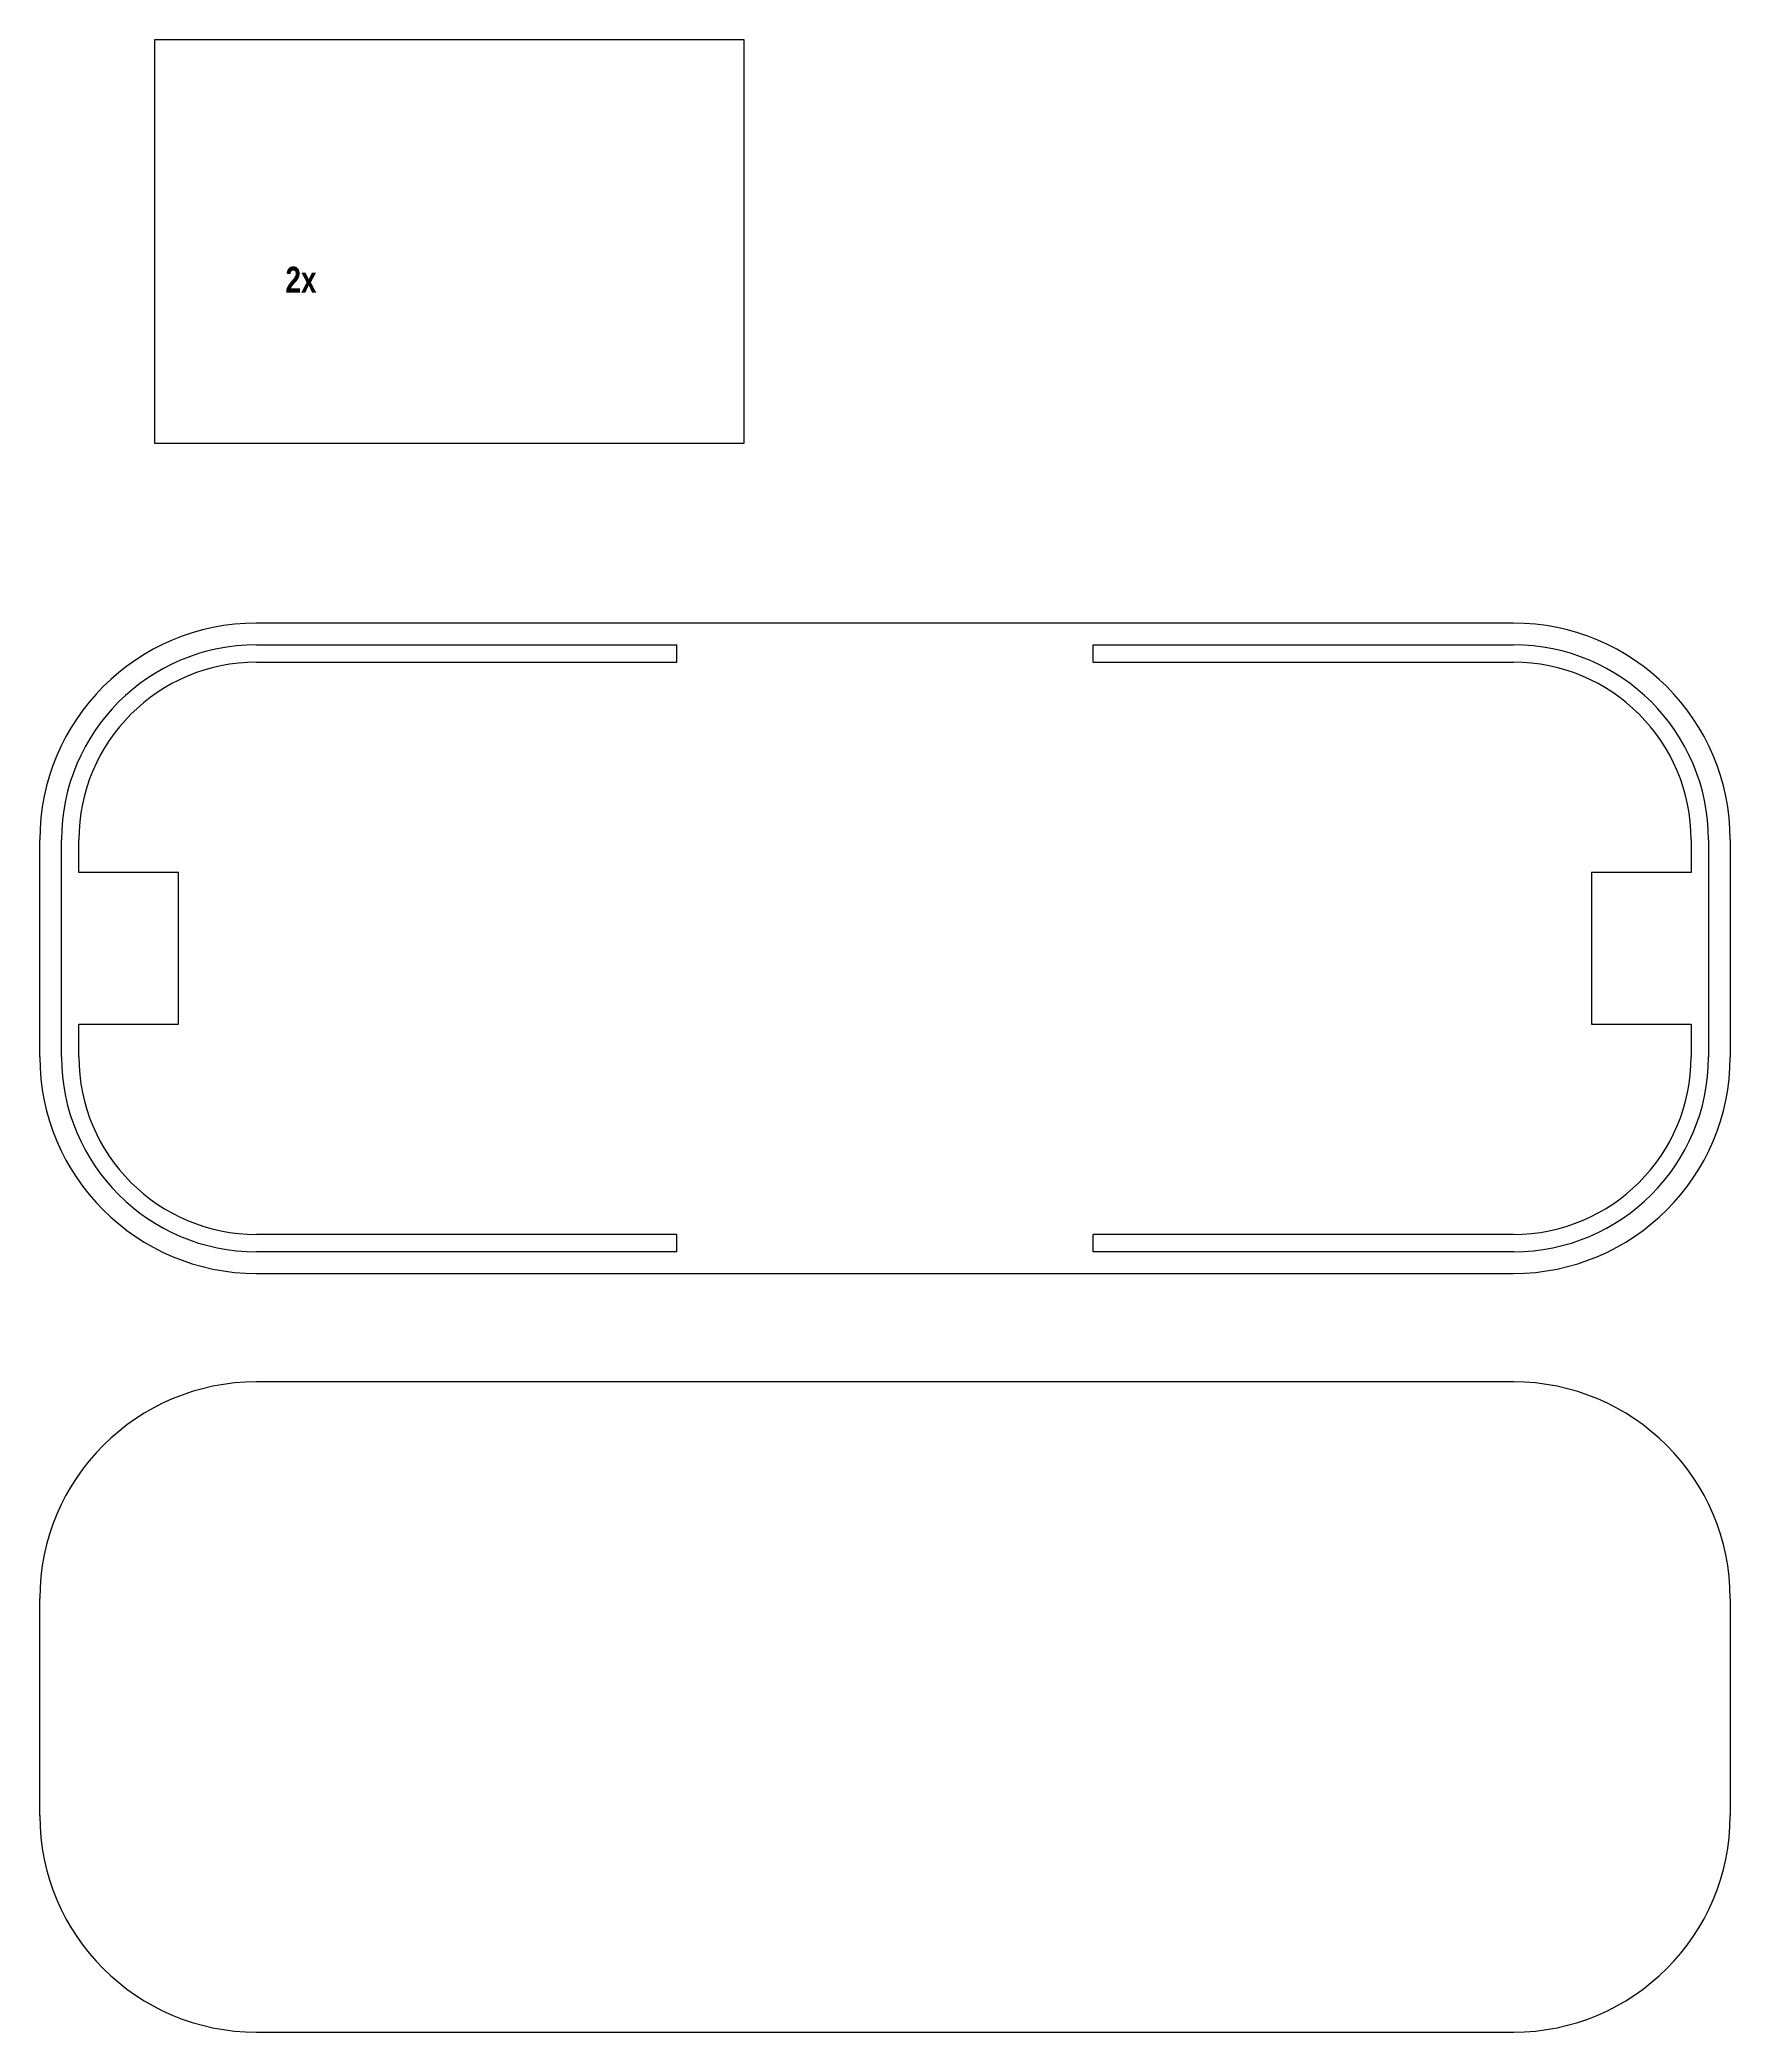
# Model space of a CAD drawing. Header units: millimetres. Extents: x -642 to 1453, y -425 to 464.
# Drawn here: x -176 to 214, y -122.5 to 337 of the extents above; entities that cross this region are included whole.
import ezdxf

# ---------------------------------------------------------------- set-up
doc = ezdxf.new("R2010")
doc.units = ezdxf.units.MM
doc.layers.get('0').update_dxf_attribs({"color": 18, "lineweight": 25, "true_color": 0x000000})
doc.layers.add('layer 1', color=5, linetype='Continuous', lineweight=25, true_color=0x0000ff)
doc.layers.add('layer 2', color=1, linetype='Continuous', lineweight=25, true_color=0xff0000)
doc.styles.add('textstyle16', font='')
doc.styles.get('textstyle16').set_extended_font_data('Impact')

msp = doc.modelspace()

# ---------------------------------------------------------------- linework, layer by layer
at = {"layer": 'layer 1'}
for p, q in [((-13.51, 337.05), (-149.51, 337.05)), ((-149.51, 337.05), (-149.51, 244.05)), ((-13.51, 244.05), (-13.51, 337.05)), ((-149.51, 244.05), (-13.51, 244.05)), ((164, 202.5), (-126, 202.5)), ((-176, 102.5), (-176, 152.5)), ((214, 152.5), (214, 102.5)), ((-126, 52.5), (164, 52.5)), ((164, 27.5), (-126, 27.5)), ((-176, -72.5), (-176, -22.5)), ((214, -22.5), (214, -72.5)), ((-126, -122.5), (164, -122.5))]:
    msp.add_line(p, q, dxfattribs=at)
for centre, start, end in [((-126, 152.5), 90, 180), ((164, 152.5), 0, 90), ((-126, 102.5), 180, 270), ((164, 102.5), 270, 0), ((-126, -22.5), 90, 180), ((164, -22.5), 0, 90), ((-126, -72.5), 180, 270), ((164, -72.5), 270, 0)]:
    msp.add_arc(centre, 50, start, end, dxfattribs=at)
at = {"layer": 'layer 2'}
for p, q in [((-126, 197.5), (-29, 197.5)), ((-126, 193.5), (-29, 193.5)), ((-29, 193.5), (-29, 197.5)), ((67, 197.5), (164, 197.5)), ((67, 193.5), (67, 197.5)), ((67, 193.5), (164, 193.5)), ((-171, 102.5), (-171, 152.5)), ((-167, 145), (-167, 152.5)), ((205, 152.5), (205, 145)), ((209, 152.5), (209, 102.5)), ((-144, 145), (-167, 145)), ((-144, 110), (-144, 145)), ((205, 145), (182, 145)), ((182, 145), (182, 110)), ((-167, 102.5), (-167, 110)), ((-167, 110), (-144, 110)), ((182, 110), (205, 110)), ((205, 110), (205, 102.5)), ((-29, 61.5), (-126, 61.5)), ((-29, 57.5), (-29, 61.5)), ((164, 61.5), (67, 61.5)), ((67, 57.5), (67, 61.5)), ((-29, 57.5), (-126, 57.5)), ((164, 57.5), (67, 57.5))]:
    msp.add_line(p, q, dxfattribs=at)
for centre, radius, start, end in [((-126, 152.5), 45, 90, 180), ((-126, 152.5), 41, 90, 180), ((164, 152.5), 45, 0, 90), ((164, 152.5), 41, 0, 90), ((-126, 102.5), 45, 180, 270), ((-126, 102.5), 41, 180, 270), ((164, 102.5), 45, 270, 0), ((164, 102.5), 41, 270, 0)]:
    msp.add_arc(centre, radius, start, end, dxfattribs=at)

# ---------------------------------------------------------------- texts
at = {"insert": (-119.32, 284.72), "char_height": 1, "attachment_point": 1, "style": 'textstyle16'}
msp.add_mtext('\\H6;2x', dxfattribs=at)

doc.saveas('drawing.dxf')
